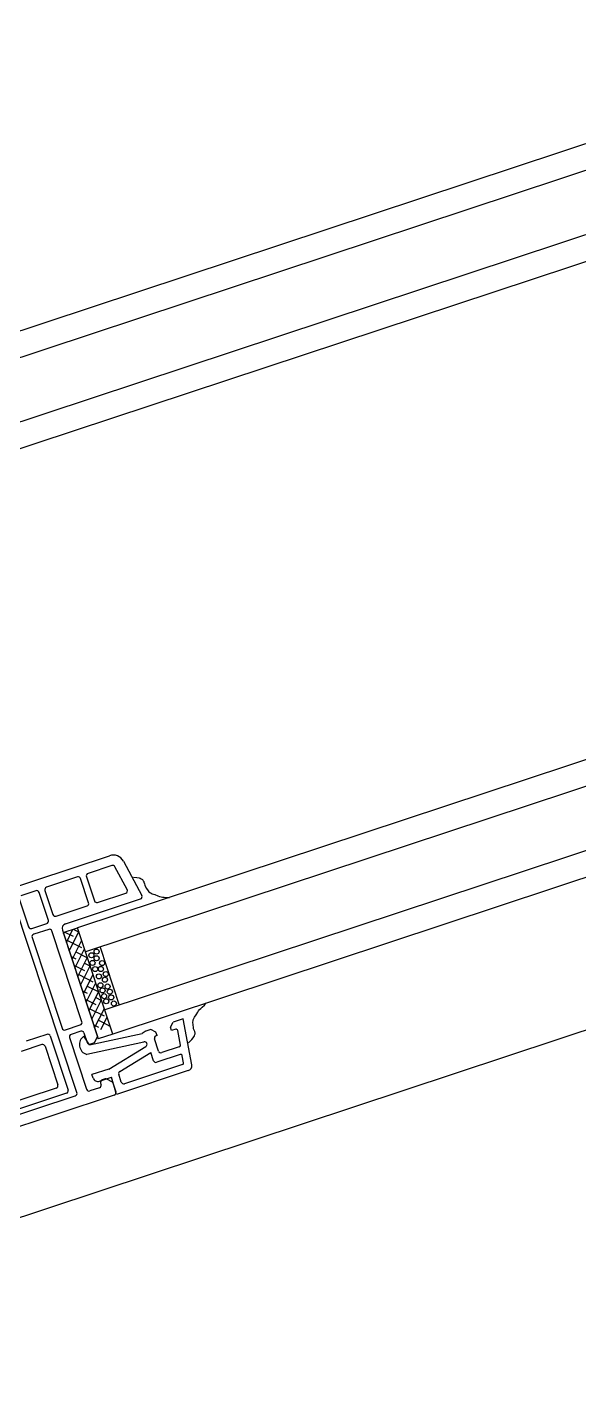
# Model space of a CAD drawing. Header units: millimetres. Extents: x 13515 to 183937, y -33900 to -660.
# Drawn here: x 118599.355 to 118601.051, y -19215.726 to -19211.503 of the extents above; entities that cross this region are included whole.
import ezdxf

# ---------------------------------------------------------------- set-up
doc = ezdxf.new("R2010")
doc.units = ezdxf.units.MM
doc.header["$LTSCALE"] = 100
doc.header["$MEASUREMENT"] = 0
doc.layers.get('0').update_dxf_attribs({"linetype": 'CONTINUOUS'})
for name, color, linetype in [('ELE9', 9, 'CONTINUOUS'), ('WIN-G', 252, 'CONTINUOUS'), ('WIN2', 5, 'CONTINUOUS')]:
    doc.layers.add(name, color=color, linetype=linetype)

# ---------------------------------------------------------------- blocks, each defined once
blk = doc.blocks.new('A$C72B425C6')
at = {"ltscale": 1000}
blk.add_wipeout([(246, 0), (246, 800), (0, 800), (0, 0)], dxfattribs=at)
at = {"layer": 'WIN-G'}
for p, q in [((246, 53), (246, 747)), ((80.5, 317.77), (80.5, 128)), ((85.5, 317.15), (85.5, 128)), ((97.5, 317.15), (97.5, 128)), ((102.5, 317.77), (102.5, 128)), ((195.5, 317.77), (195.5, 128)), ((200.5, 317.15), (200.5, 128)), ((212.5, 317.15), (212.5, 128)), ((217.5, 317.77), (217.5, 128)), ((194.88, 145.47), (195.03, 145.76)), ((195.03, 145.76), (195.16, 146.06)), ((195.16, 146.06), (195.38, 146.68)), ((195.38, 146.68), (195.5, 147.02)), ((217.79, 146.93), (217.5, 147.27)), ((218.01, 146.31), (217.79, 146.93)), ((218.14, 146), (218.01, 146.31)), ((218.29, 145.72), (218.14, 146)), ((218.47, 145.46), (218.29, 145.72)), ((190.27, 142.88), (190.51, 143.06)), ((190.51, 143.06), (190.64, 143.13)), ((190.64, 143.13), (190.77, 143.17)), ((190.77, 143.17), (190.93, 143.19)), ((190.93, 143.19), (191.08, 143.19)), ((191.08, 143.19), (191.4, 143.17)), ((191.4, 143.17), (191.67, 143.17)), ((191.67, 143.17), (191.93, 143.2)), ((191.93, 143.2), (192.45, 143.3)), ((192.45, 143.3), (192.93, 143.44)), ((192.93, 143.44), (193.16, 143.54)), ((193.16, 143.54), (193.37, 143.67)), ((193.37, 143.67), (193.57, 143.84)), ((193.57, 143.84), (193.75, 144.04)), ((193.75, 144.04), (194.08, 144.47)), ((194.08, 144.47), (194.5, 144.96)), ((194.5, 144.96), (194.7, 145.21)), ((194.7, 145.21), (194.88, 145.47)), ((218.67, 145.21), (218.47, 145.46)), ((219.09, 144.72), (218.67, 145.21)), ((219.42, 144.29), (219.09, 144.72)), ((219.6, 144.09), (219.42, 144.29)), ((219.8, 143.92), (219.6, 144.09)), ((220.01, 143.79), (219.8, 143.92)), ((220.24, 143.69), (220.01, 143.79)), ((220.72, 143.55), (220.24, 143.69)), ((221.24, 143.45), (220.72, 143.55)), ((221.5, 143.42), (221.24, 143.45)), ((221.77, 143.42), (221.5, 143.42)), ((222.09, 143.44), (221.77, 143.42)), ((222.24, 143.44), (222.09, 143.44)), ((222.39, 143.42), (222.24, 143.44)), ((222.53, 143.38), (222.39, 143.42)), ((222.66, 143.31), (222.53, 143.38)), ((222.9, 143.13), (222.66, 143.31)), ((223.05, 142.97), (222.9, 143.13)), ((189.48, 141.58), (189.75, 142.14)), ((189.75, 142.14), (189.77, 142.17)), ((189.77, 142.17), (189.99, 142.55)), ((189.99, 142.55), (190.12, 142.72)), ((190.12, 142.72), (190.27, 142.88)), ((223.18, 142.8), (223.05, 142.97)), ((223.4, 142.42), (223.18, 142.8)), ((223.41, 142.39), (223.4, 142.42)), ((223.81, 141.59), (223.41, 142.39)), ((200.5, 131), (212.5, 131)), ((195.5, 127.1), (196.4, 128)), ((217.5, 128), (195.5, 128)), ((195.5, 125), (195.5, 128)), ((197.54, 125), (195.5, 127.04)), ((199.31, 125), (196.31, 128)), ((197.24, 125.3), (199.45, 127.51)), ((201.08, 125), (198.08, 128)), ((198.12, 127.96), (198.16, 128)), ((202.84, 125), (199.84, 128)), ((199.89, 126.19), (201.7, 128)), ((204.61, 125), (201.61, 128)), ((202.54, 127.07), (203.47, 128)), ((206.38, 125), (203.38, 128)), ((204.31, 125.3), (206.52, 127.51)), ((208.15, 125), (205.15, 128)), ((205.19, 127.96), (205.24, 128)), ((209.92, 125), (206.92, 128)), ((206.96, 126.19), (208.77, 128)), ((211.68, 125), (208.68, 128)), ((209.61, 127.07), (210.54, 128)), ((213.45, 125), (210.45, 128)), ((211.38, 125.3), (213.59, 127.51)), ((215.22, 125), (212.22, 128)), ((212.26, 127.96), (212.31, 128)), ((215.9, 126.08), (213.99, 128)), ((214.03, 126.19), (215.84, 128)), ((215.9, 127.85), (215.75, 128)), ((217.5, 128), (217.5, 125)), ((195.5, 125.34), (196.79, 126.63)), ((195.77, 125), (195.5, 125.27)), ((195.5, 125), (217.5, 125)), ((200.47, 125), (201.21, 125.75)), ((202.24, 125), (203.87, 126.63)), ((207.54, 125), (208.28, 125.75)), ((209.31, 125), (210.94, 126.63)), ((214.61, 125), (215.36, 125.75)), ((214, 116.2), (225.2, 116.2)), ((213.5, 115.7), (213.5, 111.4)), ((215.1, 114.1), (215.1, 109.8)), ((215.6, 114.6), (223.6, 114.6)), ((224.1, 114.1), (224.1, 65)), ((225.7, 115.7), (225.7, 65))]:
    blk.add_line(p, q, dxfattribs=at)
for centre in [(201.12, 130.07), (202.36, 129.66), (203.6, 130.37), (204.63, 129.8), (205.88, 130.39), (206.89, 129.89), (208.31, 129.97), (209.42, 130.07), (210.56, 129.97), (211.88, 130.11), (201.47, 128.87), (202.98, 128.6), (204.29, 128.72), (205.88, 128.97), (207.64, 128.71), (208.73, 128.8), (209.89, 128.71), (210.98, 128.8)]:
    blk.add_circle(centre, 0.5, dxfattribs=at)
for centre, start, end in [((214, 115.7), 90, 180), ((225.2, 115.7), 0, 90), ((215.6, 114.1), 90, 180), ((223.6, 114.1), 0, 90)]:
    blk.add_arc(centre, 0.5, start, end, dxfattribs=at)
at = {"layer": 'WIN2'}
for p, q in [((185.9, 140.67), (193.41, 141.99)), ((194, 126), (194, 141.5)), ((219, 142.11), (219, 139.98)), ((228.13, 140.83), (219, 142.11)), ((223.74, 139.93), (220.85, 140.34)), ((184, 50.5), (184, 138.4)), ((186, 138.23), (186, 133.3)), ((191.41, 139.61), (186.41, 138.73)), ((192, 133.3), (192, 139.12)), ((219.8, 139.18), (219, 139.98)), ((220.5, 139.18), (219.8, 139.18)), ((220.5, 140.04), (220.5, 139.18)), ((224, 139.63), (224, 135.98)), ((225.5, 139.34), (225.5, 134.48)), ((227.24, 139.44), (225.85, 139.64)), ((227.5, 139.14), (227.5, 127.11)), ((229, 139.84), (229, 124.99)), ((219.8, 136.18), (219, 135.38)), ((219, 135.38), (219, 134.35)), ((220.5, 136.18), (219.8, 136.18)), ((220.5, 136.18), (220.5, 135.98)), ((223.5, 135.48), (221, 135.48)), ((186.5, 132.8), (191.5, 132.8)), ((218.1, 123.01), (219.21, 133.54)), ((219.05, 134.19), (219.21, 133.54)), ((219.69, 121.9), (220.9, 133.33)), ((223.8, 125.11), (221.88, 133.39)), ((224.9, 127), (223.28, 133.98)), ((225, 133.98), (223.28, 133.98)), ((186, 131.1), (186, 124.7)), ((191.5, 131.6), (186.5, 131.6)), ((192, 124.7), (192, 131.1)), ((186.5, 124.2), (191.5, 124.2)), ((195, 125), (217, 125)), ((217, 125), (218, 124)), ((223.8, 125.11), (223.8, 121.61)), ((227, 126.61), (225.39, 126.61)), ((229, 124.99), (225.5, 125.11)), ((225.5, 122.61), (225.5, 125.11)), ((225.55, 124.15), (226.26, 124.85)), ((226.61, 125), (228.5, 125)), ((229, 124.5), (229, 50.5)), ((186, 122.5), (186, 119.4)), ((192.3, 123), (186.5, 123)), ((192.8, 119.4), (192.8, 122.5)), ((194, 122.5), (194, 119.4)), ((213.3, 123), (194.5, 123)), ((213.8, 119.4), (213.8, 122.5)), ((215, 122.2), (215, 120.2)), ((215.5, 122.7), (217.5, 122.7)), ((218.1, 123.01), (216.1, 122.48)), ((218, 124), (218, 123.2)), ((224.5, 121.61), (223.8, 121.61)), ((225.4, 123.79), (225.4, 123.2)), ((225.9, 122.7), (226.2, 122.7)), ((226.7, 122.2), (226.7, 120.2)), ((186.5, 118.9), (192.3, 118.9)), ((194.5, 118.9), (213.3, 118.9)), ((215.5, 119.7), (226.2, 119.7)), ((226.2, 117.7), (186.8, 117.7)), ((226.7, 63), (226.7, 117.2))]:
    blk.add_line(p, q, dxfattribs=at)
for centre, radius, start, end in [((186.3, 138.4), 2.3, 100, 180), ((193.5, 141.5), 0.5, 0, 100), ((220.8, 140.04), 0.3, 81.6083, 180.1302), ((228, 139.84), 1, 0, 82.3482), ((186.5, 138.23), 0.5, 100, 180), ((191.5, 139.12), 0.5, 0, 100), ((223.7, 139.63), 0.3, 359.8698, 82.3765), ((225.8, 139.34), 0.3, 81.6232, 180.1302), ((227.2, 139.14), 0.3, 359.8698, 82.5644), ((221, 135.98), 0.5, 180, 270), ((223.5, 135.98), 0.5, 270, 0), ((186.5, 133.3), 0.5, 180, 270), ((191.5, 133.3), 0.5, 270, 0), ((219.3, 134.35), 0.3, 180, 213.1746), ((221.39, 133.28), 0.5, 13.0609, 174), ((225, 134.48), 0.5, 270, 0), ((186.5, 131.1), 0.5, 90, 180), ((191.5, 131.1), 0.5, 0, 90), ((225.39, 127.11), 0.5, 193.0609, 270), ((227, 127.11), 0.5, 270, 0), ((186.5, 124.7), 0.5, 180, 270), ((191.5, 124.7), 0.5, 270, 0), ((195, 126), 1, 180, 270), ((225.9, 123.79), 0.5, 135, 180), ((226.61, 124.5), 0.5, 90, 135), ((228.5, 124.5), 0.5, 0, 90), ((186.5, 122.5), 0.5, 90, 180), ((192.3, 122.5), 0.5, 0, 90), ((194.5, 122.5), 0.5, 90, 180), ((213.3, 122.5), 0.5, 0, 90), ((215.5, 122.2), 0.5, 90, 180), ((218.03, 123.01), 2, 195.5034, 326.391), ((217.5, 123.2), 0.5, 270, 0), ((224.5, 122.61), 1, 270, 0), ((225.9, 123.2), 0.5, 180, 270), ((226.2, 122.2), 0.5, 0, 90), ((192.3, 119.4), 0.5, 270, 0), ((194.5, 119.4), 0.5, 180, 270), ((213.3, 119.4), 0.5, 270, 0), ((215.5, 120.2), 0.5, 180, 270), ((226.2, 120.2), 0.5, 270, 0), ((226.2, 117.2), 0.5, 0, 90)]:
    blk.add_arc(centre, radius, start, end, dxfattribs=at)
blk = doc.blocks.new('FGHJ')
at = {"layer": 'ELE9', "ltscale": 0.1}
for points in [[(37030999.07, 67646.34), (37004299.07, 67646.34, 0.414214), (36980799.07, 44146.34), (36980799.07, 24146.34)], [(37030999.07, 67346.34), (37004299.07, 67346.34, 0.414214), (36981099.07, 44146.34), (36981099.07, 24146.34)]]:
    blk.add_lwpolyline(points, format="xyb", dxfattribs=at)
blk.add_arc((37004308.52, 44080.91), 23715.43, 95.493094, 114.551109, dxfattribs=at)
at = {"layer": 'ELE9', "ltscale": 0.1, "rotation": 288.3051315255743}
blk.add_blockref('A$C72B425C6', (36996474.07, 66464.9), dxfattribs=at)
at = {"layer": 'ELE9', "ltscale": 0.1}
blk.add_lwpolyline([(36997367.77, 66287.08, 0.008434), (36996622.75, 66040.35, 0.008434)], format="xyb", dxfattribs=at)

msp = doc.modelspace()

# ---------------------------------------------------------------- block references
at = {"xscale": 0.01565102769230769, "yscale": 0.01565102769230769, "zscale": 0.01565102769230769}
msp.add_blockref('FGHJ', (-460436.1937, -20252.2424), dxfattribs=at)

doc.saveas('drawing.dxf')
